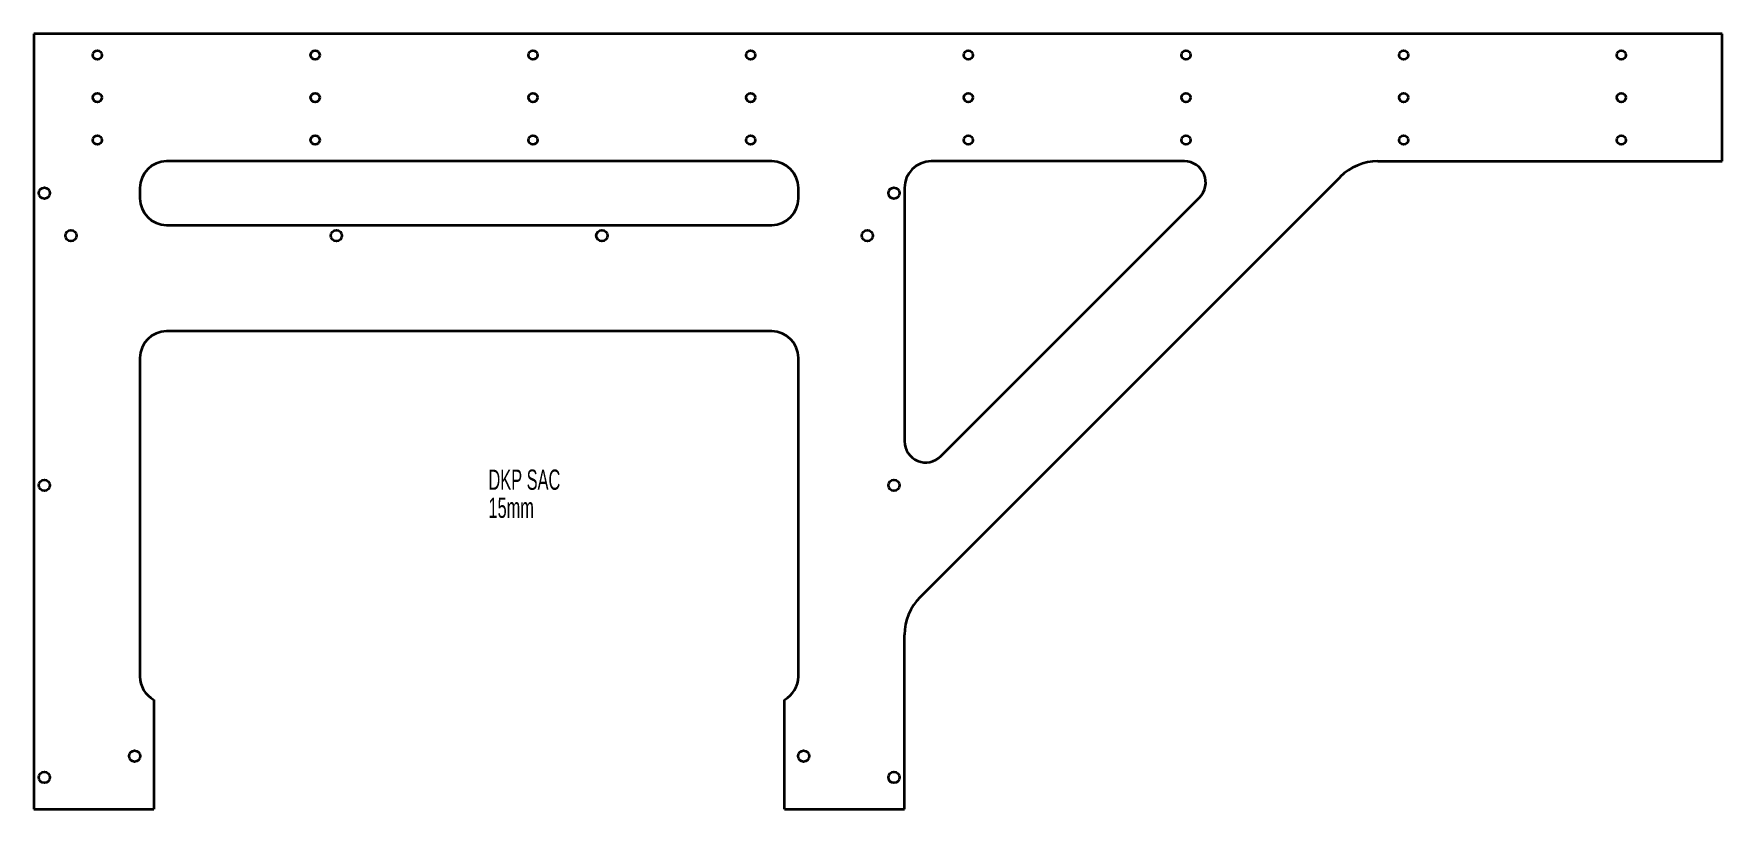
# Model space of a CAD drawing. Header units: millimetres. Extents: x -1143 to 447, y -164 to 566.
import ezdxf

# ---------------------------------------------------------------- set-up
doc = ezdxf.new("R2010")
doc.units = ezdxf.units.MM
doc.styles.add('SLDTEXTSTYLE0', font='TXT', dxfattribs={"width": 0.605})

# ---------------------------------------------------------------- blocks, each defined once
blk = doc.blocks.new('SW_NOTE_0')
at = {"color": 0, "linetype": 'Continuous', "lineweight": 0, "char_height": 19.05, "attachment_point": 1, "style": 'SLDTEXTSTYLE0'}
for s, insert in [('DKP SAC', (0, 24.6)), ('15mm', (0, -1.8))]:
    blk.add_mtext(s, dxfattribs=dict(at, insert=insert))

msp = doc.modelspace()

# ---------------------------------------------------------------- linework, layer by layer
at = {"color": 7, "linetype": 'Continuous', "lineweight": 35}
for p, q in [((-1143.3, 566.3), (-1143.3, -163.7)), ((446.7, 566.3), (-1143.3, 566.3)), ((446.7, 446.3), (446.7, 566.3)), ((-448.3, 446.3), (-1018.3, 446.3)), ((-59.7, 446.3), (-298.3, 446.3)), ((122.4, 446.3), (446.7, 446.3)), ((-308.6, 36), (87.1, 431.7)), ((-1043.3, 421.3), (-1043.3, 411.3)), ((-423.3, 411.3), (-423.3, 421.3)), ((-323.3, 421.3), (-323.3, 182.8)), ((-289.1, 168.6), (-45.6, 412.2)), ((-1018.3, 386.3), (-448.3, 386.3)), ((-448.3, 286.3), (-1018.3, 286.3)), ((-1043.3, 261.3), (-1043.3, -38.7)), ((-423.3, -38.7), (-423.3, 261.3)), ((-323.3, -163.7), (-323.3, 0.6)), ((-1030.3, -60.6), (-1030.3, -163.7)), ((-436.3, -163.7), (-436.3, -60.6)), ((-1143.3, -163.7), (-1030.3, -163.7)), ((-436.3, -163.7), (-323.3, -163.7))]:
    msp.add_line(p, q, dxfattribs=at)
for centre, radius in [((-1083.3, 546.3), 4.25), ((-878.3, 546.3), 4.25), ((-673.3, 546.3), 4.25), ((-468.3, 546.3), 4.25), ((-263.3, 546.3), 4.25), ((-58.3, 546.3), 4.25), ((146.7, 546.3), 4.25), ((351.7, 546.3), 4.25), ((-1083.3, 506.3), 4.25), ((-878.3, 506.3), 4.25), ((-673.3, 506.3), 4.25), ((-468.3, 506.3), 4.25), ((-263.3, 506.3), 4.25), ((-58.3, 506.3), 4.25), ((146.7, 506.3), 4.25), ((351.7, 506.3), 4.25), ((-1083.3, 466.3), 4.25), ((-878.3, 466.3), 4.25), ((-673.3, 466.3), 4.25), ((-468.3, 466.3), 4.25), ((-263.3, 466.3), 4.25), ((-58.3, 466.3), 4.25), ((146.7, 466.3), 4.25), ((351.7, 466.3), 4.25), ((-1133.3, 416.3), 5.25), ((-333.3, 416.3), 5.25), ((-1108.3, 376.3), 5.25), ((-858.3, 376.3), 5.25), ((-608.3, 376.3), 5.25), ((-358.3, 376.3), 5.25), ((-1133.3, 141.3), 5.25), ((-333.3, 141.3), 5.25), ((-1048.3, -113.7), 5.25), ((-418.3, -113.7), 5.25), ((-1133.3, -133.7), 5.25), ((-333.3, -133.7), 5.25)]:
    msp.add_circle(centre, radius, dxfattribs=at)
for centre, radius, start, end in [((-1018.3, 421.3), 25, 90, 180), ((-448.3, 421.3), 25, 0, 90), ((-298.3, 421.3), 25, 90, 180), ((-59.7, 426.3), 20, 315, 90), ((122.4, 396.3), 50, 90, 135), ((-1018.3, 411.3), 25, 180, 270), ((-448.3, 411.3), 25, 270, 0), ((-1018.3, 261.3), 25, 90, 180), ((-448.3, 261.3), 25, 0, 90), ((-303.3, 182.8), 20, 180, 315), ((-273.3, 0.6), 50, 135, 180), ((-1018.3, -38.7), 25, 180, 241.3146), ((-448.3, -38.7), 25, 298.6854, 0)]:
    msp.add_arc(centre, radius, start, end, dxfattribs=at)

# ---------------------------------------------------------------- block references
at = {"color": 7, "linetype": 'Continuous', "lineweight": 0}
msp.add_blockref('SW_NOTE_0', (-715.1, 131.5), dxfattribs=at)

doc.saveas('drawing.dxf')
